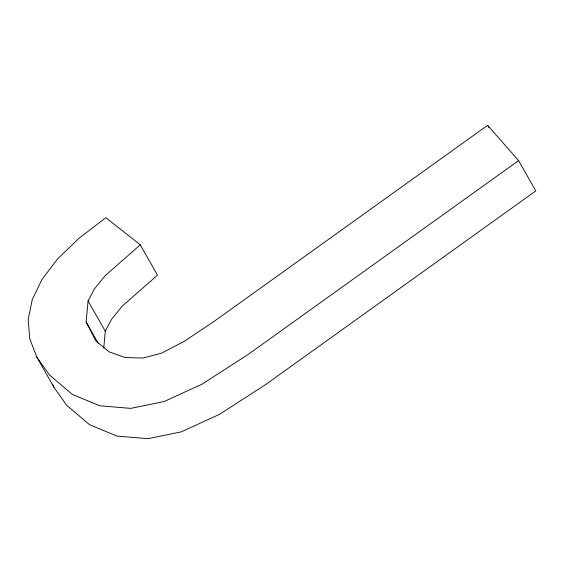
<?xml version="1.0" encoding="UTF-8"?>
<svg xmlns="http://www.w3.org/2000/svg" width="564" height="564" viewBox="0 0 564 564"><rect width="100%" height="100%" fill="white"/><g stroke="black" fill="none" stroke-linecap="round" stroke-linejoin="round"><path stroke-width="0.85" d="M86.144 322.079L88.076 300.922L94.28 289.085L105.045 275.796L140.26 244.846L105.842 217.669L78.784 238.452L57.5 259.031L41.99 279.413L32.261 299.597L28.2 319.365L29.702 338.506L36.759 357.005L53.975 387.313L66.587 405.185L89.584 424.734L117.072 436.099L147.987 438.679L181.241 431.876L219.516 414.329L265.468 384.69L535.8 190.914L518.584 160.606L487.627 125.321L214.32 321.233L184.061 341.439L161.473 353.184L143.03 358.034L125.201 357.562L109.148 351.88L96.028 341.135L86.144 322.079L98.192 343.293M103.741 348.15L105.292 331.223L111.496 319.393L122.261 306.097L157.476 275.154L140.26 244.846M518.584 160.606L248.252 354.382L202.3 384.028L164.025 401.568L130.77 408.378L99.856 405.798L72.368 394.426L49.371 374.877L36.759 357.005M487.627 125.321L488.925 127.591M88.076 300.922L105.292 331.223M53.051 384.902L53.975 387.313"/></g></svg>
